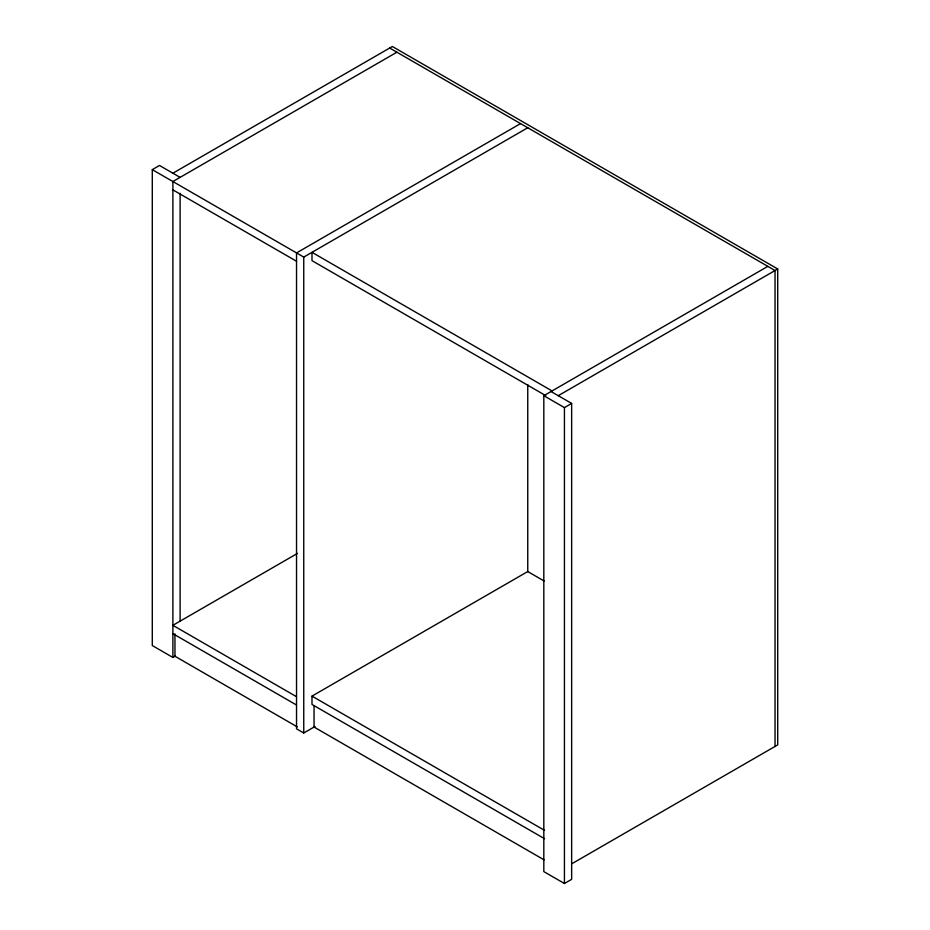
<?xml version="1.0" encoding="UTF-8"?>
<svg xmlns="http://www.w3.org/2000/svg" width="930" height="930" viewBox="0 0 930 930"><rect width="100%" height="100%" fill="white"/><g stroke="black" fill="none" stroke-linecap="round" stroke-linejoin="round"><path stroke-width="1.4" d="M175.293 656.057L172.887 657.452L152.288 645.548L152.288 169.644L159.495 165.47L180.106 177.374M172.887 173.213L392.355 46.5L777.713 268.979L777.713 744.895L572.031 863.644M396.889 52.208L172.887 181.536L172.887 657.452M520.533 123.597L296.531 252.925L296.531 728.829L303.75 732.991L315.072 726.458M152.288 169.644L303.75 257.087L527.752 127.759M551.037 391.53L571.648 403.422L571.648 879.338L564.429 883.5L543.818 871.608L543.818 395.692L767.82 266.364M558.244 395.692L777.713 268.979M297.472 553.397L172.887 625.32L296.531 696.71M543.818 395.692L564.429 407.596L571.648 403.422M544.527 838.697L311.992 704.44L311.992 696.117L527.752 571.543L544.085 580.983M389.682 48.046L775.039 270.525L775.039 746.441M552.071 390.937L311.992 252.332L311.992 260.656L545.782 395.634M172.887 189.871L296.531 261.249M311.992 696.117L544.527 830.362M172.887 633.656L296.531 705.033M544.073 859.843L314.049 727.051L314.049 706.056M297.344 726.923L174.956 656.255L174.956 633.865M564.429 407.596L564.429 883.5M527.752 384.578L527.752 571.752M303.75 257.087L303.75 732.991M180.106 193.335L180.106 621.356"/></g></svg>
